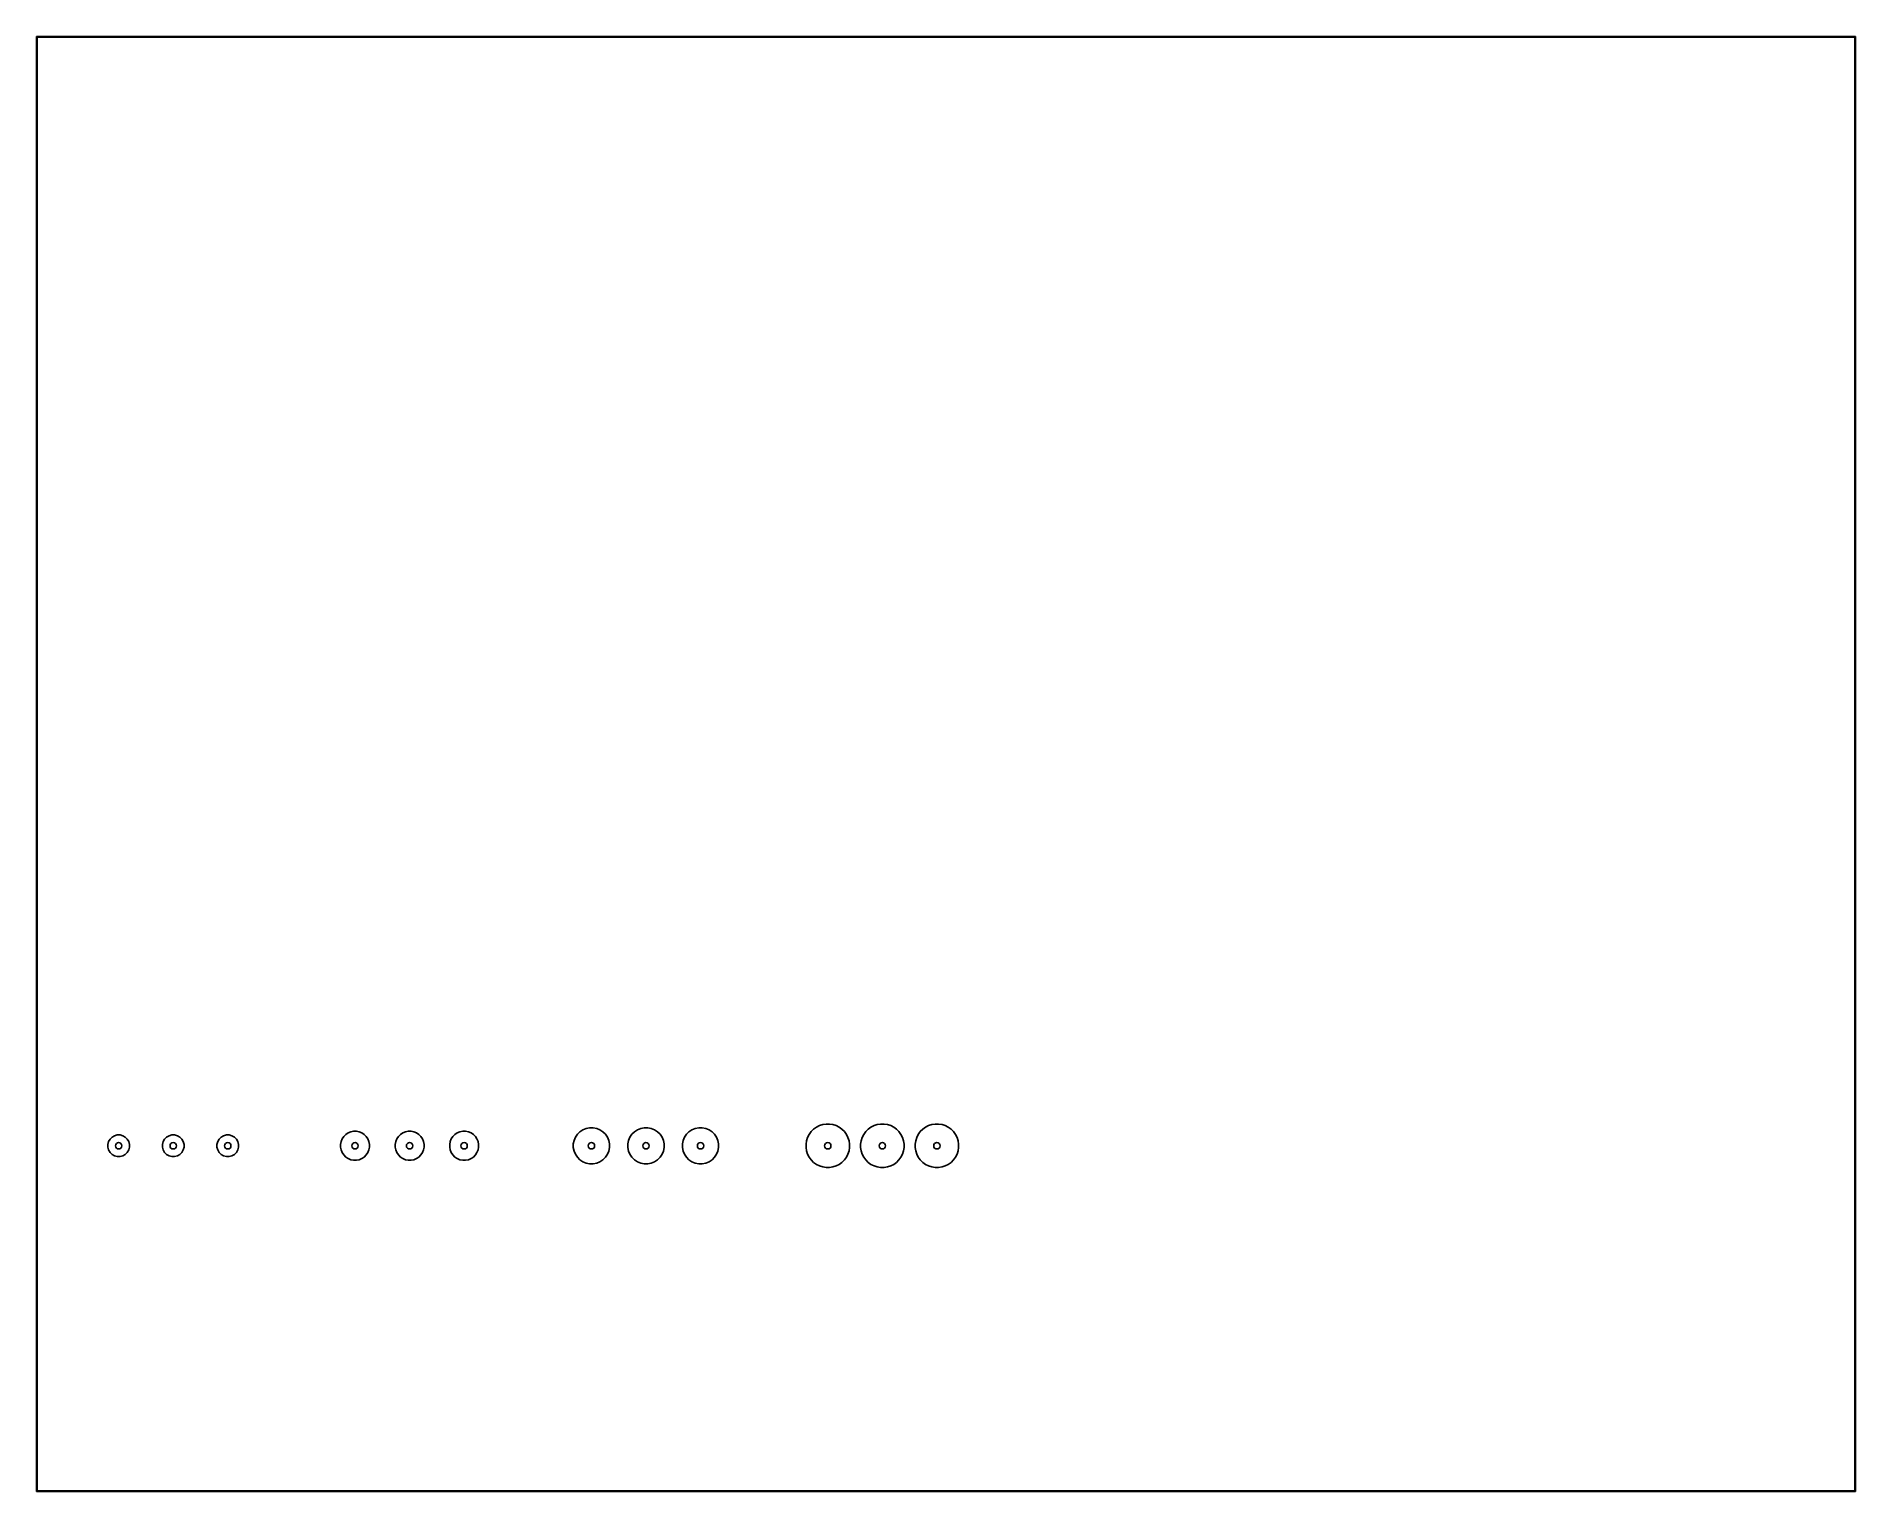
# Model space of a CAD drawing. Header units: millimetres. Extents: x 100 to 200, y -130 to -50.
import ezdxf

# ---------------------------------------------------------------- set-up
doc = ezdxf.new("R2010")
doc.units = ezdxf.units.MM
doc.layers.add('BLACK', color=250, linetype='CONTINUOUS')

msp = doc.modelspace()

# ---------------------------------------------------------------- linework, layer by layer
at = {"layer": 'BLACK', "linetype": 'CONTINUOUS'}
for p, q in [((99.975, -50), (99.976903, -49.990433)), ((99.975, -130), (99.975, -50)), ((99.976903, -49.990433), (99.990433, -49.976903)), ((99.990433, -49.976903), (100, -49.975)), ((100, -49.975), (200, -49.975)), ((200, -49.975), (200.009567, -49.976903)), ((200.009567, -49.976903), (200.023097, -49.990433)), ((200.023097, -49.990433), (200.025, -50)), ((200.025, -50), (200.025, -130)), ((100.025, -50.025), (100.025, -129.975)), ((199.975, -50.025), (100.025, -50.025)), ((199.975, -129.975), (199.975, -50.025)), ((130.028603, -110.118079), (130.209715, -110.04306)), ((130.209715, -110.04306), (130.401983, -110.004815)), ((130.401983, -110.004815), (130.598017, -110.004815)), ((130.598017, -110.004815), (130.790285, -110.04306)), ((130.790285, -110.04306), (130.971397, -110.118079)), ((133.028603, -110.118079), (133.209715, -110.04306)), ((133.209715, -110.04306), (133.401983, -110.004815)), ((133.401983, -110.004815), (133.598017, -110.004815)), ((133.598017, -110.004815), (133.790285, -110.04306)), ((133.790285, -110.04306), (133.971397, -110.118079)), ((136.028603, -110.118079), (136.209715, -110.04306)), ((136.209715, -110.04306), (136.401983, -110.004815)), ((136.401983, -110.004815), (136.598017, -110.004815)), ((136.598017, -110.004815), (136.790285, -110.04306)), ((136.790285, -110.04306), (136.971397, -110.118079)), ((142.720662, -110.087513), (142.873002, -109.976832)), ((142.873002, -109.976832), (143.04078, -109.891345)), ((143.04078, -109.891345), (143.219866, -109.833156)), ((143.219866, -109.833156), (143.405849, -109.803699)), ((143.405849, -109.803699), (143.594151, -109.803699)), ((143.594151, -109.803699), (143.780134, -109.833156)), ((143.780134, -109.833156), (143.95922, -109.891345)), ((143.95922, -109.891345), (144.126998, -109.976832)), ((144.126998, -109.976832), (144.279338, -110.087513)), ((145.720662, -110.087513), (145.873002, -109.976832)), ((145.873002, -109.976832), (146.04078, -109.891345)), ((146.04078, -109.891345), (146.219866, -109.833156)), ((146.219866, -109.833156), (146.405849, -109.803699)), ((146.405849, -109.803699), (146.594151, -109.803699)), ((146.594151, -109.803699), (146.780134, -109.833156)), ((146.780134, -109.833156), (146.95922, -109.891345)), ((146.95922, -109.891345), (147.126998, -109.976832)), ((147.126998, -109.976832), (147.279338, -110.087513)), ((148.720662, -110.087513), (148.873002, -109.976832)), ((148.873002, -109.976832), (149.04078, -109.891345)), ((149.04078, -109.891345), (149.219866, -109.833156)), ((149.219866, -109.833156), (149.405849, -109.803699)), ((149.405849, -109.803699), (149.594151, -109.803699)), ((149.594151, -109.803699), (149.780134, -109.833156)), ((149.780134, -109.833156), (149.95922, -109.891345)), ((149.95922, -109.891345), (150.126998, -109.976832)), ((150.126998, -109.976832), (150.279338, -110.087513)), ((103.905133, -110.921684), (103.945672, -110.77039)), ((103.905133, -111.078316), (103.905133, -110.921684)), ((103.945672, -110.77039), (104.023988, -110.634743)), ((104.023988, -110.634743), (104.134743, -110.523988)), ((104.134743, -110.523988), (104.27039, -110.445672)), ((104.27039, -110.445672), (104.421684, -110.405133)), ((104.421684, -110.405133), (104.578316, -110.405133)), ((104.578316, -110.405133), (104.72961, -110.445672)), ((104.72961, -110.445672), (104.865257, -110.523988)), ((104.865257, -110.523988), (104.976012, -110.634743)), ((104.976012, -110.634743), (105.054328, -110.77039)), ((105.054328, -110.77039), (105.094867, -110.921684)), ((105.094867, -110.921684), (105.094867, -111.078316)), ((106.905133, -110.921684), (106.945672, -110.77039)), ((106.905133, -111.078316), (106.905133, -110.921684)), ((106.945672, -110.77039), (107.023988, -110.634743)), ((107.023988, -110.634743), (107.134743, -110.523988)), ((107.134743, -110.523988), (107.27039, -110.445672)), ((107.27039, -110.445672), (107.421684, -110.405133)), ((107.421684, -110.405133), (107.578316, -110.405133)), ((107.578316, -110.405133), (107.72961, -110.445672)), ((107.72961, -110.445672), (107.865257, -110.523988)), ((107.865257, -110.523988), (107.976012, -110.634743)), ((107.976012, -110.634743), (108.054328, -110.77039)), ((108.054328, -110.77039), (108.094867, -110.921684)), ((108.094867, -110.921684), (108.094867, -111.078316)), ((109.905133, -110.921684), (109.945672, -110.77039)), ((109.905133, -111.078316), (109.905133, -110.921684)), ((109.945672, -110.77039), (110.023988, -110.634743)), ((110.023988, -110.634743), (110.134743, -110.523988)), ((110.134743, -110.523988), (110.27039, -110.445672)), ((110.27039, -110.445672), (110.421684, -110.405133)), ((110.421684, -110.405133), (110.578316, -110.405133)), ((110.578316, -110.405133), (110.72961, -110.445672)), ((110.72961, -110.445672), (110.865257, -110.523988)), ((110.865257, -110.523988), (110.976012, -110.634743)), ((110.976012, -110.634743), (111.054328, -110.77039)), ((111.054328, -110.77039), (111.094867, -110.921684)), ((111.094867, -110.921684), (111.094867, -111.078316)), ((116.703852, -110.921586), (116.734448, -110.767772)), ((116.703852, -111.078414), (116.703852, -110.921586)), ((116.734448, -110.767772), (116.794463, -110.622883)), ((116.794463, -110.622883), (116.881592, -110.492485)), ((116.881592, -110.492485), (116.992485, -110.381592)), ((116.992485, -110.381592), (117.122883, -110.294463)), ((117.122883, -110.294463), (117.267772, -110.234448)), ((117.267772, -110.234448), (117.421586, -110.203852)), ((117.421586, -110.203852), (117.578414, -110.203852)), ((117.578414, -110.203852), (117.732228, -110.234448)), ((117.732228, -110.234448), (117.877117, -110.294463)), ((117.877117, -110.294463), (118.007515, -110.381592)), ((118.007515, -110.381592), (118.118408, -110.492485)), ((118.118408, -110.492485), (118.205537, -110.622883)), ((118.205537, -110.622883), (118.265552, -110.767772)), ((118.265552, -110.767772), (118.296148, -110.921586)), ((118.296148, -110.921586), (118.296148, -111.078414)), ((119.703852, -110.921586), (119.734448, -110.767772)), ((119.703852, -111.078414), (119.703852, -110.921586)), ((119.734448, -110.767772), (119.794463, -110.622883)), ((119.794463, -110.622883), (119.881592, -110.492485)), ((119.881592, -110.492485), (119.992485, -110.381592)), ((119.992485, -110.381592), (120.122883, -110.294463)), ((120.122883, -110.294463), (120.267772, -110.234448)), ((120.267772, -110.234448), (120.421586, -110.203852)), ((120.421586, -110.203852), (120.578414, -110.203852)), ((120.578414, -110.203852), (120.732228, -110.234448)), ((120.732228, -110.234448), (120.877117, -110.294463)), ((120.877117, -110.294463), (121.007515, -110.381592)), ((121.007515, -110.381592), (121.118408, -110.492485)), ((121.118408, -110.492485), (121.205537, -110.622883)), ((121.205537, -110.622883), (121.265552, -110.767772)), ((121.265552, -110.767772), (121.296148, -110.921586)), ((121.296148, -110.921586), (121.296148, -111.078414)), ((122.703852, -110.921586), (122.734448, -110.767772)), ((122.703852, -111.078414), (122.703852, -110.921586)), ((122.734448, -110.767772), (122.794463, -110.622883)), ((122.794463, -110.622883), (122.881592, -110.492485)), ((122.881592, -110.492485), (122.992485, -110.381592)), ((122.992485, -110.381592), (123.122883, -110.294463)), ((123.122883, -110.294463), (123.267772, -110.234448)), ((123.267772, -110.234448), (123.421586, -110.203852)), ((123.421586, -110.203852), (123.578414, -110.203852)), ((123.578414, -110.203852), (123.732228, -110.234448)), ((123.732228, -110.234448), (123.877117, -110.294463)), ((123.877117, -110.294463), (124.007515, -110.381592)), ((124.007515, -110.381592), (124.118408, -110.492485)), ((124.118408, -110.492485), (124.205537, -110.622883)), ((124.205537, -110.622883), (124.265552, -110.767772)), ((124.265552, -110.767772), (124.296148, -110.921586)), ((124.296148, -110.921586), (124.296148, -111.078414)), ((129.504815, -110.901983), (129.54306, -110.709715)), ((129.504815, -111.098017), (129.504815, -110.901983)), ((129.54306, -110.709715), (129.618079, -110.528603)), ((129.618079, -110.528603), (129.72699, -110.365607)), ((129.72699, -110.365607), (129.865607, -110.22699)), ((129.865607, -110.22699), (130.028603, -110.118079)), ((130.971397, -110.118079), (131.134393, -110.22699)), ((131.134393, -110.22699), (131.27301, -110.365607)), ((131.27301, -110.365607), (131.381921, -110.528603)), ((131.381921, -110.528603), (131.45694, -110.709715)), ((131.45694, -110.709715), (131.495185, -110.901983)), ((131.495185, -110.901983), (131.495185, -111.098017)), ((132.504815, -110.901983), (132.54306, -110.709715)), ((132.504815, -111.098017), (132.504815, -110.901983)), ((132.54306, -110.709715), (132.618079, -110.528603)), ((132.618079, -110.528603), (132.72699, -110.365607)), ((132.72699, -110.365607), (132.865607, -110.22699)), ((132.865607, -110.22699), (133.028603, -110.118079)), ((133.971397, -110.118079), (134.134393, -110.22699)), ((134.134393, -110.22699), (134.27301, -110.365607)), ((134.27301, -110.365607), (134.381921, -110.528603)), ((134.381921, -110.528603), (134.45694, -110.709715)), ((134.45694, -110.709715), (134.495185, -110.901983)), ((134.495185, -110.901983), (134.495185, -111.098017)), ((135.504815, -110.901983), (135.54306, -110.709715)), ((135.504815, -111.098017), (135.504815, -110.901983)), ((135.54306, -110.709715), (135.618079, -110.528603)), ((135.618079, -110.528603), (135.72699, -110.365607)), ((135.72699, -110.365607), (135.865607, -110.22699)), ((135.865607, -110.22699), (136.028603, -110.118079)), ((136.971397, -110.118079), (137.134393, -110.22699)), ((137.134393, -110.22699), (137.27301, -110.365607)), ((137.27301, -110.365607), (137.381921, -110.528603)), ((137.381921, -110.528603), (137.45694, -110.709715)), ((137.45694, -110.709715), (137.495185, -110.901983)), ((137.495185, -110.901983), (137.495185, -111.098017)), ((142.303699, -110.905849), (142.333156, -110.719866)), ((142.303699, -111.094151), (142.303699, -110.905849)), ((142.333156, -110.719866), (142.391345, -110.54078)), ((142.391345, -110.54078), (142.476832, -110.373002)), ((142.476832, -110.373002), (142.587513, -110.220662)), ((142.587513, -110.220662), (142.720662, -110.087513)), ((144.279338, -110.087513), (144.412487, -110.220662)), ((144.412487, -110.220662), (144.523168, -110.373002)), ((144.523168, -110.373002), (144.608655, -110.54078)), ((144.608655, -110.54078), (144.666844, -110.719866)), ((144.666844, -110.719866), (144.696301, -110.905849)), ((144.696301, -110.905849), (144.696301, -111.094151)), ((145.303699, -110.905849), (145.333156, -110.719866)), ((145.303699, -111.094151), (145.303699, -110.905849)), ((145.333156, -110.719866), (145.391345, -110.54078)), ((145.391345, -110.54078), (145.476832, -110.373002)), ((145.476832, -110.373002), (145.587513, -110.220662)), ((145.587513, -110.220662), (145.720662, -110.087513)), ((147.279338, -110.087513), (147.412487, -110.220662)), ((147.412487, -110.220662), (147.523168, -110.373002)), ((147.523168, -110.373002), (147.608655, -110.54078)), ((147.608655, -110.54078), (147.666844, -110.719866)), ((147.666844, -110.719866), (147.696301, -110.905849)), ((147.696301, -110.905849), (147.696301, -111.094151)), ((148.303699, -110.905849), (148.333156, -110.719866)), ((148.303699, -111.094151), (148.303699, -110.905849)), ((148.333156, -110.719866), (148.391345, -110.54078)), ((148.391345, -110.54078), (148.476832, -110.373002)), ((148.476832, -110.373002), (148.587513, -110.220662)), ((148.587513, -110.220662), (148.720662, -110.087513)), ((150.279338, -110.087513), (150.412487, -110.220662)), ((150.412487, -110.220662), (150.523168, -110.373002)), ((150.523168, -110.373002), (150.608655, -110.54078)), ((150.608655, -110.54078), (150.666844, -110.719866)), ((150.666844, -110.719866), (150.696301, -110.905849)), ((150.696301, -110.905849), (150.696301, -111.094151)), ((103.945672, -111.22961), (103.905133, -111.078316)), ((104.023988, -111.365257), (103.945672, -111.22961)), ((104.134743, -111.476012), (104.023988, -111.365257)), ((104.27039, -111.554328), (104.134743, -111.476012)), ((104.421684, -111.594867), (104.27039, -111.554328)), ((104.578316, -111.594867), (104.421684, -111.594867)), ((104.72961, -111.554328), (104.578316, -111.594867)), ((104.865257, -111.476012), (104.72961, -111.554328)), ((104.976012, -111.365257), (104.865257, -111.476012)), ((105.054328, -111.22961), (104.976012, -111.365257)), ((105.094867, -111.078316), (105.054328, -111.22961)), ((106.945672, -111.22961), (106.905133, -111.078316)), ((107.023988, -111.365257), (106.945672, -111.22961)), ((107.134743, -111.476012), (107.023988, -111.365257)), ((107.27039, -111.554328), (107.134743, -111.476012)), ((107.421684, -111.594867), (107.27039, -111.554328)), ((107.578316, -111.594867), (107.421684, -111.594867)), ((107.72961, -111.554328), (107.578316, -111.594867)), ((107.865257, -111.476012), (107.72961, -111.554328)), ((107.976012, -111.365257), (107.865257, -111.476012)), ((108.054328, -111.22961), (107.976012, -111.365257)), ((108.094867, -111.078316), (108.054328, -111.22961)), ((109.945672, -111.22961), (109.905133, -111.078316)), ((110.023988, -111.365257), (109.945672, -111.22961)), ((110.134743, -111.476012), (110.023988, -111.365257)), ((110.27039, -111.554328), (110.134743, -111.476012)), ((110.421684, -111.594867), (110.27039, -111.554328)), ((110.578316, -111.594867), (110.421684, -111.594867)), ((110.72961, -111.554328), (110.578316, -111.594867)), ((110.865257, -111.476012), (110.72961, -111.554328)), ((110.976012, -111.365257), (110.865257, -111.476012)), ((111.054328, -111.22961), (110.976012, -111.365257)), ((111.094867, -111.078316), (111.054328, -111.22961)), ((116.734448, -111.232228), (116.703852, -111.078414)), ((116.794463, -111.377117), (116.734448, -111.232228)), ((116.881592, -111.507515), (116.794463, -111.377117)), ((116.992485, -111.618408), (116.881592, -111.507515)), ((117.122883, -111.705537), (116.992485, -111.618408)), ((117.267772, -111.765552), (117.122883, -111.705537)), ((117.421586, -111.796148), (117.267772, -111.765552)), ((117.578414, -111.796148), (117.421586, -111.796148)), ((117.732228, -111.765552), (117.578414, -111.796148)), ((117.877117, -111.705537), (117.732228, -111.765552)), ((118.007515, -111.618408), (117.877117, -111.705537)), ((118.118408, -111.507515), (118.007515, -111.618408)), ((118.205537, -111.377117), (118.118408, -111.507515)), ((118.265552, -111.232228), (118.205537, -111.377117)), ((118.296148, -111.078414), (118.265552, -111.232228)), ((119.734448, -111.232228), (119.703852, -111.078414)), ((119.794463, -111.377117), (119.734448, -111.232228)), ((119.881592, -111.507515), (119.794463, -111.377117)), ((119.992485, -111.618408), (119.881592, -111.507515)), ((120.122883, -111.705537), (119.992485, -111.618408)), ((120.267772, -111.765552), (120.122883, -111.705537)), ((120.421586, -111.796148), (120.267772, -111.765552)), ((120.578414, -111.796148), (120.421586, -111.796148)), ((120.732228, -111.765552), (120.578414, -111.796148)), ((120.877117, -111.705537), (120.732228, -111.765552)), ((121.007515, -111.618408), (120.877117, -111.705537)), ((121.118408, -111.507515), (121.007515, -111.618408)), ((121.205537, -111.377117), (121.118408, -111.507515)), ((121.265552, -111.232228), (121.205537, -111.377117)), ((121.296148, -111.078414), (121.265552, -111.232228)), ((122.734448, -111.232228), (122.703852, -111.078414)), ((122.794463, -111.377117), (122.734448, -111.232228)), ((122.881592, -111.507515), (122.794463, -111.377117)), ((122.992485, -111.618408), (122.881592, -111.507515)), ((123.122883, -111.705537), (122.992485, -111.618408)), ((123.267772, -111.765552), (123.122883, -111.705537)), ((123.421586, -111.796148), (123.267772, -111.765552)), ((123.578414, -111.796148), (123.421586, -111.796148)), ((123.732228, -111.765552), (123.578414, -111.796148)), ((123.877117, -111.705537), (123.732228, -111.765552)), ((124.007515, -111.618408), (123.877117, -111.705537)), ((124.118408, -111.507515), (124.007515, -111.618408)), ((124.205537, -111.377117), (124.118408, -111.507515)), ((124.265552, -111.232228), (124.205537, -111.377117)), ((124.296148, -111.078414), (124.265552, -111.232228)), ((129.54306, -111.290285), (129.504815, -111.098017)), ((129.618079, -111.471397), (129.54306, -111.290285)), ((129.72699, -111.634393), (129.618079, -111.471397)), ((129.865607, -111.77301), (129.72699, -111.634393)), ((130.028603, -111.881921), (129.865607, -111.77301)), ((130.209715, -111.95694), (130.028603, -111.881921)), ((130.401983, -111.995185), (130.209715, -111.95694)), ((130.598017, -111.995185), (130.401983, -111.995185)), ((130.790285, -111.95694), (130.598017, -111.995185)), ((130.971397, -111.881921), (130.790285, -111.95694)), ((131.134393, -111.77301), (130.971397, -111.881921)), ((131.27301, -111.634393), (131.134393, -111.77301)), ((131.381921, -111.471397), (131.27301, -111.634393)), ((131.45694, -111.290285), (131.381921, -111.471397)), ((131.495185, -111.098017), (131.45694, -111.290285)), ((132.54306, -111.290285), (132.504815, -111.098017)), ((132.618079, -111.471397), (132.54306, -111.290285)), ((132.72699, -111.634393), (132.618079, -111.471397)), ((132.865607, -111.77301), (132.72699, -111.634393)), ((133.028603, -111.881921), (132.865607, -111.77301)), ((133.209715, -111.95694), (133.028603, -111.881921)), ((133.401983, -111.995185), (133.209715, -111.95694)), ((133.598017, -111.995185), (133.401983, -111.995185)), ((133.790285, -111.95694), (133.598017, -111.995185)), ((133.971397, -111.881921), (133.790285, -111.95694)), ((134.134393, -111.77301), (133.971397, -111.881921)), ((134.27301, -111.634393), (134.134393, -111.77301)), ((134.381921, -111.471397), (134.27301, -111.634393)), ((134.45694, -111.290285), (134.381921, -111.471397)), ((134.495185, -111.098017), (134.45694, -111.290285)), ((135.54306, -111.290285), (135.504815, -111.098017)), ((135.618079, -111.471397), (135.54306, -111.290285)), ((135.72699, -111.634393), (135.618079, -111.471397)), ((135.865607, -111.77301), (135.72699, -111.634393)), ((136.028603, -111.881921), (135.865607, -111.77301)), ((136.209715, -111.95694), (136.028603, -111.881921)), ((136.401983, -111.995185), (136.209715, -111.95694)), ((136.598017, -111.995185), (136.401983, -111.995185)), ((136.790285, -111.95694), (136.598017, -111.995185)), ((136.971397, -111.881921), (136.790285, -111.95694)), ((137.134393, -111.77301), (136.971397, -111.881921)), ((137.27301, -111.634393), (137.134393, -111.77301)), ((137.381921, -111.471397), (137.27301, -111.634393)), ((137.45694, -111.290285), (137.381921, -111.471397)), ((137.495185, -111.098017), (137.45694, -111.290285)), ((142.333156, -111.280134), (142.303699, -111.094151)), ((142.391345, -111.45922), (142.333156, -111.280134)), ((142.476832, -111.626998), (142.391345, -111.45922)), ((142.587513, -111.779338), (142.476832, -111.626998)), ((142.720662, -111.912487), (142.587513, -111.779338)), ((142.873002, -112.023168), (142.720662, -111.912487)), ((143.04078, -112.108655), (142.873002, -112.023168)), ((144.126998, -112.023168), (143.95922, -112.108655)), ((144.279338, -111.912487), (144.126998, -112.023168)), ((144.412487, -111.779338), (144.279338, -111.912487)), ((144.523168, -111.626998), (144.412487, -111.779338)), ((144.608655, -111.45922), (144.523168, -111.626998)), ((144.666844, -111.280134), (144.608655, -111.45922)), ((144.696301, -111.094151), (144.666844, -111.280134)), ((145.333156, -111.280134), (145.303699, -111.094151)), ((145.391345, -111.45922), (145.333156, -111.280134)), ((145.476832, -111.626998), (145.391345, -111.45922)), ((145.587513, -111.779338), (145.476832, -111.626998)), ((145.720662, -111.912487), (145.587513, -111.779338)), ((145.873002, -112.023168), (145.720662, -111.912487)), ((146.04078, -112.108655), (145.873002, -112.023168)), ((147.126998, -112.023168), (146.95922, -112.108655)), ((147.279338, -111.912487), (147.126998, -112.023168)), ((147.412487, -111.779338), (147.279338, -111.912487)), ((147.523168, -111.626998), (147.412487, -111.779338)), ((147.608655, -111.45922), (147.523168, -111.626998)), ((147.666844, -111.280134), (147.608655, -111.45922)), ((147.696301, -111.094151), (147.666844, -111.280134)), ((148.333156, -111.280134), (148.303699, -111.094151)), ((148.391345, -111.45922), (148.333156, -111.280134)), ((148.476832, -111.626998), (148.391345, -111.45922)), ((148.587513, -111.779338), (148.476832, -111.626998)), ((148.720662, -111.912487), (148.587513, -111.779338)), ((148.873002, -112.023168), (148.720662, -111.912487)), ((149.04078, -112.108655), (148.873002, -112.023168)), ((150.126998, -112.023168), (149.95922, -112.108655)), ((150.279338, -111.912487), (150.126998, -112.023168)), ((150.412487, -111.779338), (150.279338, -111.912487)), ((150.523168, -111.626998), (150.412487, -111.779338)), ((150.608655, -111.45922), (150.523168, -111.626998)), ((150.666844, -111.280134), (150.608655, -111.45922)), ((150.696301, -111.094151), (150.666844, -111.280134)), ((143.219866, -112.166844), (143.04078, -112.108655)), ((143.405849, -112.196301), (143.219866, -112.166844)), ((143.594151, -112.196301), (143.405849, -112.196301)), ((143.780134, -112.166844), (143.594151, -112.196301)), ((143.95922, -112.108655), (143.780134, -112.166844)), ((146.219866, -112.166844), (146.04078, -112.108655)), ((146.405849, -112.196301), (146.219866, -112.166844)), ((146.594151, -112.196301), (146.405849, -112.196301)), ((146.780134, -112.166844), (146.594151, -112.196301)), ((146.95922, -112.108655), (146.780134, -112.166844)), ((149.219866, -112.166844), (149.04078, -112.108655)), ((149.405849, -112.196301), (149.219866, -112.166844)), ((149.594151, -112.196301), (149.405849, -112.196301)), ((149.780134, -112.166844), (149.594151, -112.196301)), ((149.95922, -112.108655), (149.780134, -112.166844)), ((99.976903, -130.009567), (99.975, -130)), ((99.990433, -130.023097), (99.976903, -130.009567)), ((100, -130.025), (99.990433, -130.023097)), ((200, -130.025), (100, -130.025)), ((100.025, -129.975), (199.975, -129.975)), ((200.009567, -130.023097), (200, -130.025)), ((200.023097, -130.009567), (200.009567, -130.023097)), ((200.025, -130), (200.023097, -130.009567))]:
    msp.add_line(p, q, dxfattribs=at)
at = {"layer": 'BLACK'}
for centre in [(104.5, -111), (104.5, -111), (107.5, -111), (107.5, -111), (110.5, -111), (110.5, -111), (117.5, -111), (117.5, -111), (120.5, -111), (120.5, -111), (123.5, -111), (123.5, -111), (130.5, -111), (130.5, -111), (133.5, -111), (133.5, -111), (136.5, -111), (136.5, -111), (143.5, -111), (143.5, -111), (146.5, -111), (146.5, -111), (149.5, -111), (149.5, -111)]:
    msp.add_circle(centre, 0.175, dxfattribs=at)
at = {"layer": 'WHITE'}
for centre in [(104.5, -111), (107.5, -111), (110.5, -111), (117.5, -111), (120.5, -111), (123.5, -111), (130.5, -111), (133.5, -111), (136.5, -111), (143.5, -111), (146.5, -111), (149.5, -111)]:
    msp.add_circle(centre, 0.175, dxfattribs=at)

doc.saveas('drawing.dxf')
